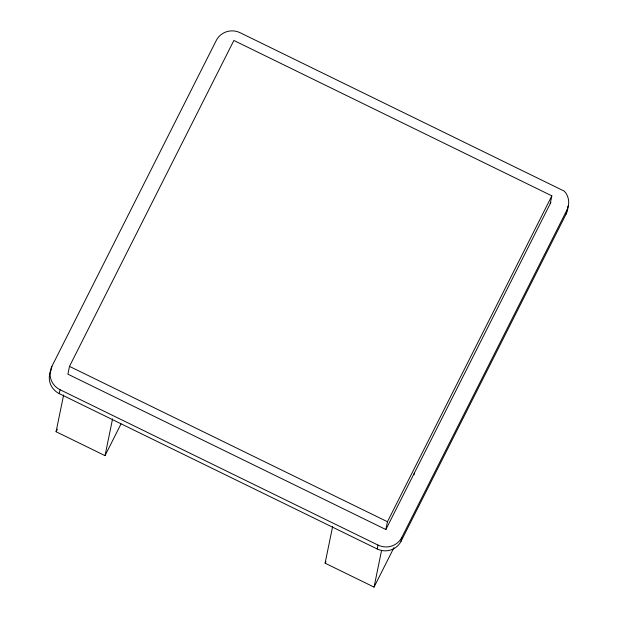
<?xml version="1.0" encoding="UTF-8"?>
<svg xmlns="http://www.w3.org/2000/svg" width="618" height="618" viewBox="0 0 618 618"><rect width="100%" height="100%" fill="white"/><g stroke="black" fill="none" stroke-linecap="round" stroke-linejoin="round"><path stroke-width="0.93" d="M51.255 369.471L51.897 366.358L216.277 40.456A17.829 17.381 11.6 0 1 240.116 32.723L564.188 191.086L565.694 192.77A17.829 17.381 11.6 0 1 566.899 210.135L566.103 214.037L401.051 541.26A17.829 17.381 11.6 0 1 377.219 548.985L59.251 393.612A17.829 17.381 11.6 0 1 51.101 370.252M59.251 393.612L60.054 389.719A17.829 17.381 11.6 0 1 51.897 366.358M121.043 423.878L105.021 455.644L56.076 431.727L63.631 394.956M550.236 203.646L551.843 195.844L233.874 40.471L69.494 366.374L67.895 374.168L385.864 529.541L550.908 202.325M105.021 455.644L112.576 418.842M393.967 547.61L374.044 587.1L325.099 563.183L332.654 526.389M377.219 548.985L378.023 545.091A17.829 17.381 11.6 0 0 401.855 537.359L566.899 210.135M374.044 587.1L381.6 550.298M385.864 529.541L387.463 521.746L551.843 195.844M414.052 474.771L414.439 472.878M401.051 541.26L401.855 537.359M56.076 431.727L57.381 429.155M325.099 563.183L325.964 561.468M69.494 366.374L387.463 521.746M60.054 389.719L378.023 545.091M567.919 206.126A17.829 17.381 11.6 0 1 566.103 214.037"/></g></svg>
